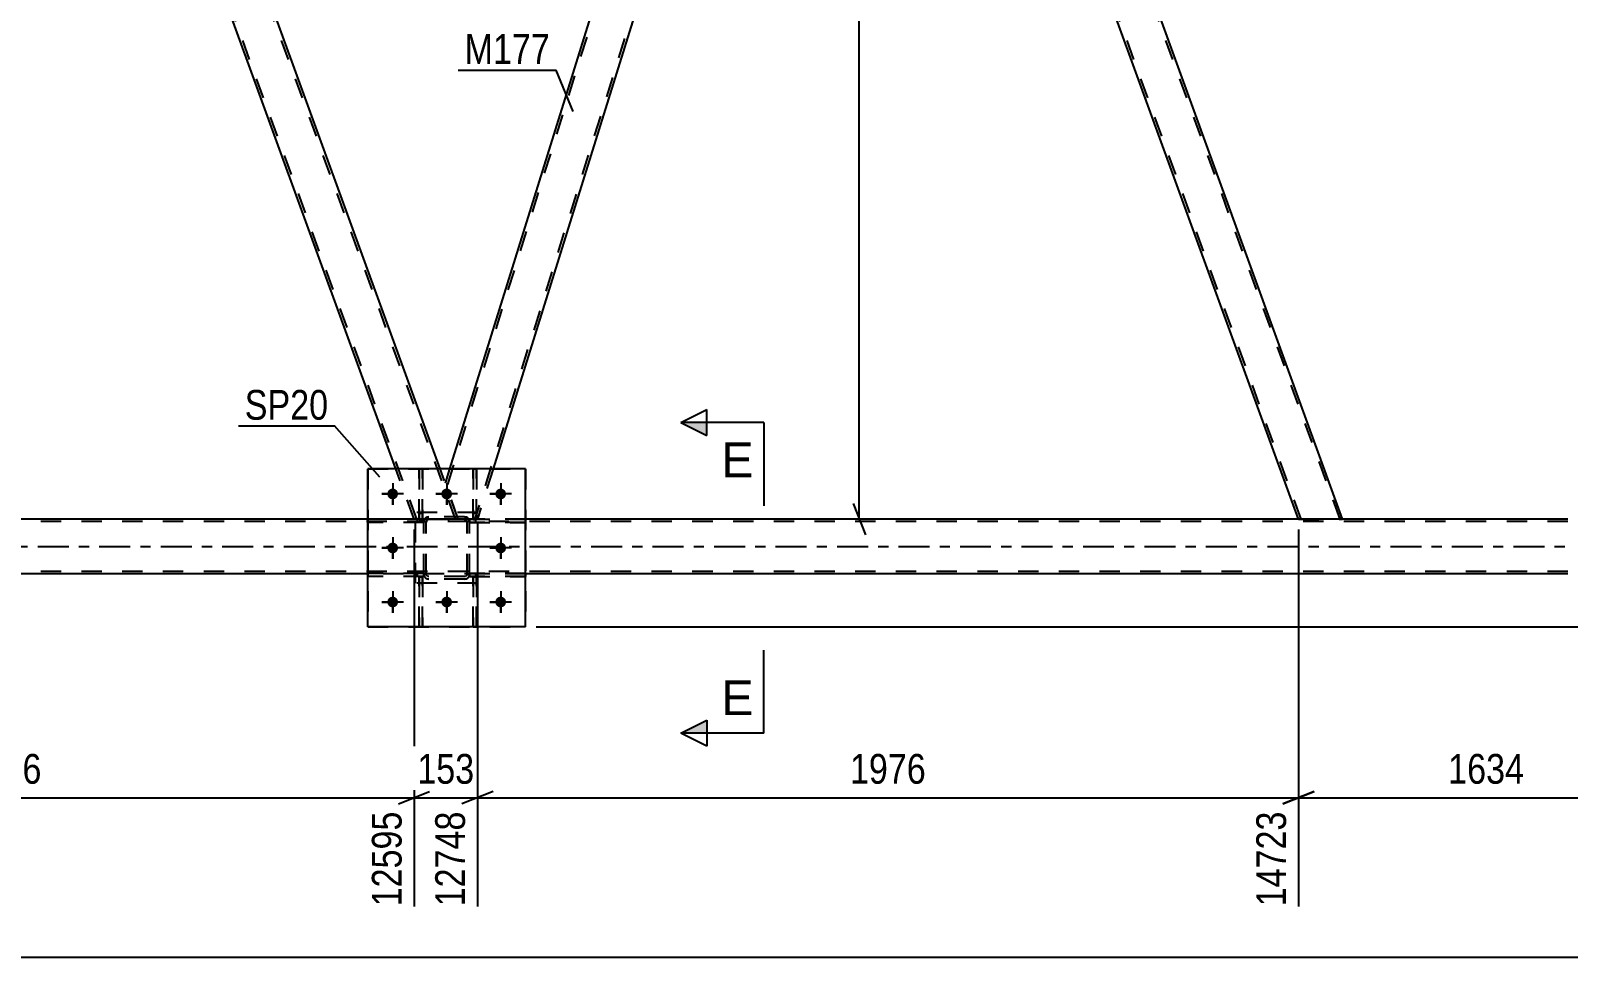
# Model space of a CAD drawing. Header units: millimetres. Extents: x -75 to 766, y -434 to 160.
# Drawn here: x 503.5 to 651.5, y -165.4 to -76.2 of the extents above; entities that cross this region are included whole.
import ezdxf

# ---------------------------------------------------------------- set-up
doc = ezdxf.new("R2010")
doc.units = ezdxf.units.MM
doc.linetypes.add('DXK_LINE_DOT2', pattern=[3.9198, 1.9599, -1.9599])
doc.linetypes.add('DXK_LINE_DOT3', pattern=[5.9187, 2.979, -0.9799, 0.9799, -0.9799])
doc.styles.add('Arial', font='arial.ttf', dxfattribs={"height": 0.2})
doc.styles.add('Arial Narrow', font='ARIALN.TTF', dxfattribs={"height": 0.2})

# ---------------------------------------------------------------- blocks, each defined once
blk = doc.blocks.new('Part-814185074-3653 - 3452')
at = {"color": 7, "linetype": 'DXK_LINE_DOT2'}
for p, q in [((541.37, -123.24), (535.97, -123.24)), ((535.97, -123.24), (535.97, -123.56)), ((541.37, -123.56), (535.97, -123.56)), ((540.77, -123.56), (540.77, -123.24)), ((541.37, -123.56), (541.37, -123.24))]:
    blk.add_line(p, q, dxfattribs=at)
blk = doc.blocks.new('Part-814185074-3635 - 3452')
at = {"color": 7, "linetype": 'DXK_LINE_DOT2'}
for p, q in [((541.37, -128.44), (535.97, -128.44)), ((535.97, -128.76), (535.97, -128.44)), ((541.37, -128.76), (535.97, -128.76)), ((540.77, -128.76), (540.77, -128.44)), ((541.37, -128.44), (541.37, -128.76))]:
    blk.add_line(p, q, dxfattribs=at)
blk = doc.blocks.new('Part-814185074-3796 - 3452')
at = {"color": 7, "linetype": 'DXK_LINE_DOT2'}
for p, q in [((540.92, -133.6), (540.92, -128.77)), ((540.92, -128.77), (541.24, -128.77)), ((540.92, -129.37), (541.24, -129.37)), ((541.24, -128.77), (541.24, -133.6)), ((541.24, -133.6), (540.92, -133.6))]:
    blk.add_line(p, q, dxfattribs=at)
blk = doc.blocks.new('Part-814185074-3631 - 3452')
at = {"color": 2, "linetype": 'Continuous'}
blk.add_line((546.44, -118.4), (546.12, -118.4), dxfattribs=at)
at = {"color": 7, "linetype": 'DXK_LINE_DOT2'}
for p, q in [((546.12, -118.4), (546.12, -123.25)), ((546.44, -123.25), (546.44, -118.4)), ((546.12, -122.65), (546.44, -122.65)), ((546.12, -123.25), (546.44, -123.25))]:
    blk.add_line(p, q, dxfattribs=at)
blk = doc.blocks.new('Part-814185074-3624 - 3452')
at = {"color": 7, "linetype": 'DXK_LINE_DOT2'}
for p, q in [((551.17, -128.44), (545.77, -128.44)), ((545.77, -128.44), (545.77, -128.76)), ((545.77, -128.76), (551.17, -128.76)), ((546.37, -128.76), (546.37, -128.44)), ((551.17, -128.76), (551.17, -128.44))]:
    blk.add_line(p, q, dxfattribs=at)
blk = doc.blocks.new('Part-814185074-3625 - 3452')
at = {"color": 7, "linetype": 'DXK_LINE_DOT2'}
for p, q in [((551.17, -123.24), (545.77, -123.24)), ((545.77, -123.24), (545.77, -123.56)), ((545.77, -123.56), (551.17, -123.56)), ((546.37, -123.56), (546.37, -123.24)), ((551.17, -123.56), (551.17, -123.24))]:
    blk.add_line(p, q, dxfattribs=at)
blk = doc.blocks.new('Part-814185074-3628 - 3452')
at = {"color": 7, "linetype": 'DXK_LINE_DOT2'}
for p, q in [((541.24, -128.77), (540.92, -128.77)), ((540.92, -128.77), (540.92, -133.6)), ((540.92, -129.37), (541.24, -129.37)), ((541.24, -133.6), (541.24, -128.77)), ((540.92, -133.6), (541.24, -133.6))]:
    blk.add_line(p, q, dxfattribs=at)
blk = doc.blocks.new('Part-814185074-3634 - 3452')
at = {"color": 2, "linetype": 'Continuous'}
blk.add_line((541.24, -118.4), (540.92, -118.4), dxfattribs=at)
at = {"color": 7, "linetype": 'DXK_LINE_DOT2'}
for p, q in [((540.92, -118.4), (540.92, -123.25)), ((541.24, -123.25), (541.24, -118.4)), ((540.92, -122.65), (541.24, -122.65)), ((540.92, -123.25), (541.24, -123.25))]:
    blk.add_line(p, q, dxfattribs=at)
blk = doc.blocks.new('Part-814185074-3636 - 3452')
at = {"color": 7, "linetype": 'DXK_LINE_DOT2'}
for p, q in [((541.37, -123.24), (535.97, -123.24)), ((535.97, -123.56), (535.97, -123.24)), ((541.37, -123.56), (535.97, -123.56)), ((540.77, -123.56), (540.77, -123.24)), ((541.37, -123.24), (541.37, -123.56))]:
    blk.add_line(p, q, dxfattribs=at)
blk = doc.blocks.new('Part-814185074-3641 - 3452')
at = {"color": 7, "linetype": 'DXK_LINE_DOT2'}
for p, q in [((545.77, -123.56), (545.77, -123.24)), ((545.77, -123.24), (551.17, -123.24)), ((551.17, -123.56), (545.77, -123.56)), ((546.37, -123.56), (546.37, -123.24)), ((551.17, -123.24), (551.17, -123.56))]:
    blk.add_line(p, q, dxfattribs=at)
blk = doc.blocks.new('Part-814185074-3646 - 3452')
at = {"color": 2, "linetype": 'Continuous'}
for p, q in [((551.17, -118.4), (535.97, -118.4)), ((535.97, -133.6), (535.97, -118.4)), ((551.17, -133.6), (551.17, -118.4)), ((551.17, -133.6), (535.97, -133.6))]:
    blk.add_line(p, q, dxfattribs=at)
blk = doc.blocks.new('Part-814185074-3647 - 3452')
at = {"color": 7, "linetype": 'DXK_LINE_DOT2'}
for p, q in [((535.97, -118.4), (551.17, -118.4)), ((535.97, -118.4), (535.97, -133.6)), ((551.17, -118.4), (551.17, -133.6)), ((535.97, -133.6), (551.17, -133.6))]:
    blk.add_line(p, q, dxfattribs=at)
blk = doc.blocks.new('Part-814185074-3648 - 3452')
at = {"color": 7, "linetype": 'DXK_LINE_DOT2'}
for p, q in [((545.77, -128.76), (545.77, -128.44)), ((545.77, -128.44), (551.17, -128.44)), ((551.17, -128.76), (545.77, -128.76)), ((546.37, -128.76), (546.37, -128.44)), ((551.17, -128.44), (551.17, -128.76))]:
    blk.add_line(p, q, dxfattribs=at)
blk = doc.blocks.new('Part-814185074-3668 - 3452')
at = {"color": 2, "linetype": 'Continuous'}
for p, q in [((500.57, -2), (496.31, -2)), ((542.94, -118.4), (500.57, -2)), ((538.68, -118.4), (497.86, -6.25))]:
    blk.add_line(p, q, dxfattribs=at)
at = {"color": 7, "linetype": 'DXK_LINE_DOT2'}
for p, q in [((496.31, -2), (497.86, -6.25)), ((540.69, -123.22), (496.57, -2)), ((544.43, -123.22), (500.31, -2)), ((540.43, -123.22), (538.68, -118.4)), ((544.69, -123.22), (542.94, -118.4)), ((544.69, -123.22), (540.43, -123.22))]:
    blk.add_line(p, q, dxfattribs=at)
blk = doc.blocks.new('Part-814185074-3683 - 3452')
at = {"color": 7, "linetype": 'DXK_LINE_DOT2'}
for p, q in [((580.38, -2), (543.56, -120.12)), ((582.86, -5.88), (546.28, -123.22)), ((543.84, -118.4), (543.42, -119.75)), ((548.03, -118.4), (546.53, -123.22)), ((544.69, -123.22), (543.42, -119.75)), ((546.53, -123.22), (544.69, -123.22))]:
    blk.add_line(p, q, dxfattribs=at)
at = {"color": 2, "linetype": 'Continuous'}
for p, q in [((580.13, -2), (543.84, -118.4)), ((581.45, -2), (580.13, -2)), ((582.99, -6.25), (581.45, -2)), ((582.99, -6.25), (548.03, -118.4))]:
    blk.add_line(p, q, dxfattribs=at)
blk = doc.blocks.new('Part-814185074-3693 - 3452')
at = {"color": 2, "linetype": 'Continuous'}
for p, q in [((585.7, -2), (581.45, -2)), ((629.82, -123.22), (585.7, -2)), ((625.57, -123.22), (582.99, -6.25))]:
    blk.add_line(p, q, dxfattribs=at)
at = {"color": 7, "linetype": 'DXK_LINE_DOT2'}
for p, q in [((581.45, -2), (582.99, -6.25)), ((625.82, -123.22), (581.7, -2)), ((629.57, -123.22), (585.45, -2)), ((625.57, -123.22), (629.82, -123.22))]:
    blk.add_line(p, q, dxfattribs=at)
blk = doc.blocks.new('Part-814185074-3715 - 3452')
at = {"color": 7, "linetype": 'DXK_LINE_DOT2'}
for p, q in [((546.57, -122.6), (540.57, -122.6)), ((540.57, -129.4), (540.57, -122.6)), ((546.57, -129.4), (546.57, -122.6)), ((546.57, -129.4), (540.57, -129.4))]:
    blk.add_line(p, q, dxfattribs=at)
blk = doc.blocks.new('Part-814185074-3716 - 3452')
at = {"color": 7, "linetype": 'DXK_LINE_DOT2'}
for p, q in [((546.57, -122.6), (540.57, -122.6)), ((540.57, -129.4), (540.57, -122.6)), ((546.57, -129.4), (546.57, -122.6)), ((546.57, -129.4), (540.57, -129.4))]:
    blk.add_line(p, q, dxfattribs=at)
blk = doc.blocks.new('Part-814185074-3717 - 3452')
at = {"color": 7, "linetype": 'DXK_LINE_DOT2'}
for p, q in [((541.37, -123.48), (541.41, -123.3)), ((541.41, -123.3), (541.37, -123.48)), ((541.37, -128.52), (541.37, -123.48)), ((541.61, -123.48), (541.63, -123.39)), ((541.61, -128.52), (541.61, -123.48)), ((541.63, -123.39), (541.68, -123.31)), ((541.67, -123.04), (541.85, -123)), ((541.85, -123), (541.67, -123.04)), ((541.68, -123.31), (541.76, -123.26)), ((541.76, -123.26), (541.85, -123.24)), ((545.29, -123), (541.85, -123)), ((541.85, -123.24), (545.29, -123.24)), ((545.29, -123), (545.47, -123.04)), ((545.47, -123.04), (545.29, -123)), ((545.29, -123.24), (545.38, -123.26)), ((545.38, -123.26), (545.46, -123.31)), ((545.46, -123.31), (545.51, -123.39)), ((545.51, -123.39), (545.53, -123.48)), ((545.53, -128.52), (545.53, -123.48)), ((545.73, -123.3), (545.77, -123.48)), ((545.77, -123.48), (545.73, -123.3)), ((545.77, -128.52), (545.77, -123.48)), ((541.41, -128.71), (541.37, -128.52)), ((541.37, -128.52), (541.41, -128.71)), ((541.63, -128.62), (541.61, -128.52)), ((541.68, -128.69), (541.63, -128.62)), ((541.76, -128.75), (541.68, -128.69)), ((541.85, -128.76), (541.76, -128.75)), ((545.29, -128.76), (541.85, -128.76)), ((545.38, -128.75), (545.29, -128.76)), ((545.46, -128.69), (545.38, -128.75)), ((545.51, -128.62), (545.46, -128.69)), ((545.53, -128.52), (545.51, -128.62)), ((545.77, -128.52), (545.73, -128.71)), ((545.73, -128.71), (545.77, -128.52)), ((541.85, -129), (541.67, -128.97)), ((541.67, -128.97), (541.85, -129)), ((545.29, -129), (541.85, -129)), ((545.47, -128.97), (545.29, -129)), ((545.29, -129), (545.47, -128.97))]:
    blk.add_line(p, q, dxfattribs=at)
at = {"color": 7, "linetype": 'DXK_LINE_DOT3'}
blk.add_line((543.57, -126), (543.57, -126), dxfattribs=at)
at = {"color": 7, "linetype": 'DXK_LINE_DOT2'}
for centre, start, end in [((541.85, -123.48), 112.5, 157.5), ((541.85, -123.48), 112.5, 157.5), ((545.29, -123.48), 22.5, 67.5), ((545.29, -123.48), 22.5, 67.5), ((541.85, -128.52), 202.5, 247.5), ((541.85, -128.52), 202.5, 247.5), ((545.29, -128.52), 292.5, 337.5), ((545.29, -128.52), 292.5, 337.5)]:
    blk.add_arc(centre, 0.48, start, end, dxfattribs=at)
blk = doc.blocks.new('Part-814185074-3723 - 3452')
at = {"color": 7, "linetype": 'DXK_LINE_DOT2'}
for p, q in [((651.49, -123.46), (36.63, -123.46)), ((551.17, -123.22), (535.97, -123.22)), ((651.49, -128.26), (36.63, -128.26)), ((551.17, -128.5), (535.97, -128.5))]:
    blk.add_line(p, q, dxfattribs=at)
at = {"color": 2, "linetype": 'Continuous'}
for p, q in [((535.97, -123.22), (380.9, -123.22)), ((651.49, -123.22), (551.17, -123.22)), ((535.97, -128.5), (380.9, -128.5)), ((651.49, -128.5), (551.17, -128.5))]:
    blk.add_line(p, q, dxfattribs=at)
at = {"color": 7, "linetype": 'DXK_LINE_DOT3'}
blk.add_line((36.63, -125.86), (651.49, -125.86), dxfattribs=at)
blk = doc.blocks.new('Part-814185074-3753 - 3452')
at = {"color": 7, "linetype": 'DXK_LINE_DOT2'}
for p, q in [((541.37, -128.44), (535.97, -128.44)), ((535.97, -128.44), (535.97, -128.76)), ((541.37, -128.76), (535.97, -128.76)), ((540.77, -128.76), (540.77, -128.44)), ((541.37, -128.76), (541.37, -128.44))]:
    blk.add_line(p, q, dxfattribs=at)
blk = doc.blocks.new('Part-814185074-3775 - 3452')
at = {"color": 7, "linetype": 'DXK_LINE_DOT2'}
for p, q in [((541.37, -123.48), (541.41, -123.3)), ((541.41, -123.3), (541.37, -123.48)), ((541.37, -128.52), (541.37, -123.48)), ((541.61, -123.48), (541.63, -123.39)), ((541.61, -128.52), (541.61, -123.48)), ((541.63, -123.39), (541.68, -123.31)), ((541.67, -123.04), (541.85, -123)), ((541.85, -123), (541.67, -123.04)), ((541.68, -123.31), (541.76, -123.26)), ((541.76, -123.26), (541.85, -123.24)), ((545.29, -123), (541.85, -123)), ((541.85, -123.24), (545.29, -123.24)), ((545.29, -123), (545.47, -123.04)), ((545.47, -123.04), (545.29, -123)), ((545.29, -123.24), (545.38, -123.26)), ((545.38, -123.26), (545.46, -123.31)), ((545.46, -123.31), (545.51, -123.39)), ((545.51, -123.39), (545.53, -123.48)), ((545.53, -128.52), (545.53, -123.48)), ((545.73, -123.3), (545.77, -123.48)), ((545.77, -123.48), (545.73, -123.3)), ((545.77, -128.52), (545.77, -123.48)), ((541.41, -128.71), (541.37, -128.52)), ((541.37, -128.52), (541.41, -128.71)), ((541.63, -128.62), (541.61, -128.52)), ((541.68, -128.69), (541.63, -128.62)), ((541.76, -128.75), (541.68, -128.69)), ((541.85, -128.76), (541.76, -128.75)), ((545.29, -128.76), (541.85, -128.76)), ((545.38, -128.75), (545.29, -128.76)), ((545.46, -128.69), (545.38, -128.75)), ((545.51, -128.62), (545.46, -128.69)), ((545.53, -128.52), (545.51, -128.62)), ((545.77, -128.52), (545.73, -128.71)), ((545.73, -128.71), (545.77, -128.52)), ((541.85, -129), (541.67, -128.97)), ((541.67, -128.97), (541.85, -129)), ((545.29, -129), (541.85, -129)), ((545.47, -128.97), (545.29, -129)), ((545.29, -129), (545.47, -128.97))]:
    blk.add_line(p, q, dxfattribs=at)
at = {"color": 7, "linetype": 'DXK_LINE_DOT3'}
blk.add_line((543.57, -126), (543.57, -126), dxfattribs=at)
at = {"color": 7, "linetype": 'DXK_LINE_DOT2'}
for centre, start, end in [((541.85, -123.48), 112.5, 157.5), ((541.85, -123.48), 112.5, 157.5), ((545.29, -123.48), 22.5, 67.5), ((545.29, -123.48), 22.5, 67.5), ((541.85, -128.52), 202.5, 247.5), ((541.85, -128.52), 202.5, 247.5), ((545.29, -128.52), 292.5, 337.5), ((545.29, -128.52), 292.5, 337.5)]:
    blk.add_arc(centre, 0.48, start, end, dxfattribs=at)
blk = doc.blocks.new('Part-814185074-3790 - 3452')
at = {"color": 7, "linetype": 'DXK_LINE_DOT2'}
for p, q in [((540.92, -123.25), (540.92, -118.4)), ((540.92, -118.4), (541.24, -118.4)), ((541.24, -118.4), (541.24, -123.25)), ((540.92, -122.65), (541.24, -122.65)), ((541.24, -123.25), (540.92, -123.25))]:
    blk.add_line(p, q, dxfattribs=at)
blk = doc.blocks.new('Part-814185074-3793 - 3452')
at = {"color": 7, "linetype": 'DXK_LINE_DOT2'}
for p, q in [((546.12, -123.25), (546.12, -118.4)), ((546.12, -118.4), (546.44, -118.4)), ((546.44, -118.4), (546.44, -123.25)), ((546.12, -122.65), (546.44, -122.65)), ((546.44, -123.25), (546.12, -123.25))]:
    blk.add_line(p, q, dxfattribs=at)
blk = doc.blocks.new('Part-814185074-3799 - 3452')
at = {"color": 7, "linetype": 'DXK_LINE_DOT2'}
for p, q in [((546.12, -133.6), (546.12, -128.77)), ((546.12, -128.77), (546.44, -128.77)), ((546.12, -129.37), (546.44, -129.37)), ((546.44, -128.77), (546.44, -133.6)), ((546.44, -133.6), (546.12, -133.6))]:
    blk.add_line(p, q, dxfattribs=at)
blk = doc.blocks.new('Part-814185074-3819 - 3452')
at = {"color": 7, "linetype": 'DXK_LINE_DOT2'}
for p, q in [((546.44, -128.77), (546.12, -128.77)), ((546.12, -128.77), (546.12, -133.6)), ((546.12, -129.37), (546.44, -129.37)), ((546.44, -133.6), (546.44, -128.77)), ((546.12, -133.6), (546.44, -133.6))]:
    blk.add_line(p, q, dxfattribs=at)
blk = doc.blocks.new('Bolt-814185074-3820 - 3452')
at = {"linetype": 'Continuous'}
for points in [[(538.89, -120.8, -1), (537.85, -120.8, -1)], [(544.09, -120.8, -1), (543.05, -120.8, -1)], [(549.29, -120.8, -1), (548.25, -120.8, -1)], [(538.89, -126, -1), (537.85, -126, -1)], [(549.29, -126, -1), (548.25, -126, -1)], [(538.89, -131.2, -1), (537.85, -131.2, -1)], [(544.09, -131.2, -1), (543.05, -131.2, -1)], [(549.29, -131.2, -1), (548.25, -131.2, -1)]]:
    blk.add_hatch(color=1, dxfattribs=at).paths.add_polyline_path(points)
at = {"color": 1, "linetype": 'Continuous'}
for p, q in [((538.37, -119.76), (538.37, -121.84)), ((543.57, -119.76), (543.57, -121.84)), ((548.77, -119.76), (548.77, -121.84)), ((539.41, -120.8), (537.33, -120.8)), ((544.61, -120.8), (542.53, -120.8)), ((549.81, -120.8), (547.73, -120.8)), ((538.37, -124.96), (538.37, -127.04)), ((548.77, -124.96), (548.77, -127.04)), ((539.41, -126), (537.33, -126)), ((549.81, -126), (547.73, -126)), ((538.37, -130.16), (538.37, -132.24)), ((543.57, -130.16), (543.57, -132.24)), ((548.77, -130.16), (548.77, -132.24)), ((539.41, -131.2), (537.33, -131.2)), ((544.61, -131.2), (542.53, -131.2)), ((549.81, -131.2), (547.73, -131.2))]:
    blk.add_line(p, q, dxfattribs=at)
blk = doc.blocks.new('Bolt-814185074-3821 - 3452')
at = {"color": 1, "linetype": 'Continuous'}
for p, q in [((538.37, -119.76), (538.37, -120.46)), ((543.57, -119.76), (543.57, -120.46)), ((548.77, -119.76), (548.77, -120.46)), ((537.33, -120.8), (538.02, -120.8)), ((538.37, -121.84), (538.37, -121.15)), ((539.41, -120.8), (538.72, -120.8)), ((542.53, -120.8), (543.22, -120.8)), ((543.57, -121.84), (543.57, -121.15)), ((544.61, -120.8), (543.92, -120.8)), ((547.73, -120.8), (548.42, -120.8)), ((548.77, -121.84), (548.77, -121.15)), ((549.81, -120.8), (549.12, -120.8)), ((538.37, -124.96), (538.37, -125.66)), ((548.77, -124.96), (548.77, -125.66)), ((537.33, -126), (538.02, -126)), ((538.37, -127.04), (538.37, -126.35)), ((539.41, -126), (538.72, -126)), ((547.73, -126), (548.42, -126)), ((548.77, -127.04), (548.77, -126.35)), ((549.81, -126), (549.12, -126)), ((538.37, -130.16), (538.37, -130.86)), ((543.57, -130.16), (543.57, -130.86)), ((548.77, -130.16), (548.77, -130.86)), ((537.33, -131.2), (538.02, -131.2)), ((538.37, -132.24), (538.37, -131.55)), ((539.41, -131.2), (538.72, -131.2)), ((542.53, -131.2), (543.22, -131.2)), ((543.57, -132.24), (543.57, -131.55)), ((544.61, -131.2), (543.92, -131.2)), ((547.73, -131.2), (548.42, -131.2)), ((548.77, -132.24), (548.77, -131.55)), ((549.81, -131.2), (549.12, -131.2))]:
    blk.add_line(p, q, dxfattribs=at)
blk = doc.blocks.new('StraightDimension-814185074-4886 - 3452')
at = {"color": 7, "linetype": 'Continuous'}
for p, q in [((678.27, -1.5), (677.07, 1.5)), ((641.73, 0), (680.07, 0)), ((677.67, -125.86), (677.67, 0)), ((677.07, -124.36), (678.27, -127.36)), ((663.35, -125.86), (680.07, -125.86))]:
    blk.add_line(p, q, dxfattribs=at)
at = {"color": 0}
blk.add_wipeout([(676.92, -58.67), (672.72, -58.67), (672.72, -67.19), (676.92, -67.19)], dxfattribs=at)
at = {"color": 3, "style": 'Arial Narrow'}
blk.add_text('3147', height=2.863, rotation=90.0002, dxfattribs=at).set_placement((676.32, -66.59))
blk = doc.blocks.new('StraightDimension-814185074-4674 - 3452')
at = {"color": 7, "linetype": 'Continuous'}
for p, q in [((461.4, -124.22), (461.4, -160.48)), ((540.43, -124.22), (540.43, -160.48)), ((462.9, -149.43), (459.9, -150.63)), ((538.93, -150.63), (541.93, -149.43)), ((461.4, -150.03), (540.43, -150.03))]:
    blk.add_line(p, q, dxfattribs=at)
at = {"color": 0}
blk.add_wipeout([(505.17, -149.28), (505.17, -145.08), (496.66, -145.08), (496.66, -149.28)], dxfattribs=at)
at = {"color": 3, "style": 'Arial Narrow'}
blk.add_text('1976', height=2.863, dxfattribs=at).set_placement((497.26, -148.68))
at = {"color": 0, "linetype": 'Continuous'}
blk.add_wipeout([(539.83, -150.73), (535.63, -150.73), (535.63, -161.08), (539.83, -161.08)], dxfattribs=at)
at = {"color": 3, "linetype": 'Continuous', "style": 'Arial Narrow'}
blk.add_text('12595', height=2.863, rotation=90.0002, dxfattribs=at).set_placement((539.23, -160.48))
blk = doc.blocks.new('StraightDimension-814185074-4540 - 3452')
at = {"color": 7, "linetype": 'Continuous'}
blk.add_line((-0.64, -165.37), (662.35, -165.37), dxfattribs=at)
blk = doc.blocks.new('StraightDimension-814185074-4650 - 3452')
at = {"color": 7, "linetype": 'Continuous'}
for p, q in [((540.43, -124.22), (540.43, -160.48)), ((546.53, -124.22), (546.53, -160.48)), ((538.93, -150.63), (541.93, -149.43)), ((548.03, -149.43), (545.03, -150.63)), ((540.43, -150.03), (546.53, -150.03))]:
    blk.add_line(p, q, dxfattribs=at)
at = {"color": 0}
blk.add_wipeout([(546.82, -149.28), (546.82, -145.08), (540.14, -145.08), (540.14, -149.28)], dxfattribs=at)
at = {"color": 0, "linetype": 'Continuous'}
blk.add_wipeout([(545.93, -150.73), (541.73, -150.73), (541.73, -161.08), (545.93, -161.08)], dxfattribs=at)
at = {"color": 3, "style": 'Arial Narrow'}
blk.add_text('153', height=2.863, dxfattribs=at).set_placement((540.74, -148.68))
at = {"color": 3, "linetype": 'Continuous', "style": 'Arial Narrow'}
blk.add_text('12748', height=2.863, rotation=90.0002, dxfattribs=at).set_placement((545.33, -160.48))
blk = doc.blocks.new('StraightDimension-814185074-4529 - 3452')
at = {"color": 7, "linetype": 'Continuous'}
for p, q in [((640.09, -3), (640.09, -72.81)), ((661.71, -122.22), (661.71, -67.56)), ((641.59, -69.81), (638.59, -71.01)), ((640.09, -70.41), (661.71, -70.41)), ((660.21, -71.01), (663.21, -69.81))]:
    blk.add_line(p, q, dxfattribs=at)
at = {"color": 0}
blk.add_wipeout([(655.15, -69.66), (655.15, -65.46), (646.64, -65.46), (646.64, -69.66)], dxfattribs=at)
at = {"color": 3, "style": 'Arial Narrow'}
blk.add_text('1271', height=2.863, dxfattribs=at).set_placement((647.24, -69.06))
blk = doc.blocks.new('StraightDimension-814185074-4607 - 3452')
at = {"color": 7, "linetype": 'Continuous'}
for p, q in [((625.57, -124.22), (625.57, -160.48)), ((661.71, -129.5), (661.71, -160.48)), ((627.07, -149.43), (624.07, -150.63)), ((660.21, -150.63), (663.21, -149.43)), ((625.57, -150.03), (661.71, -150.03))]:
    blk.add_line(p, q, dxfattribs=at)
at = {"color": 0}
blk.add_wipeout([(647.89, -149.28), (647.89, -145.08), (639.38, -145.08), (639.38, -149.28)], dxfattribs=at)
at = {"color": 3, "style": 'Arial Narrow'}
blk.add_text('1634', height=2.863, dxfattribs=at).set_placement((639.98, -148.68))
at = {"color": 0, "linetype": 'Continuous'}
blk.add_wipeout([(661.11, -150.73), (656.91, -150.73), (656.91, -161.08), (661.11, -161.08)], dxfattribs=at)
at = {"color": 3, "linetype": 'Continuous', "style": 'Arial Narrow'}
blk.add_text('16357', height=2.863, rotation=90.0002, dxfattribs=at).set_placement((660.51, -160.48))
blk = doc.blocks.new('StraightDimension-814185074-4626 - 3452')
at = {"color": 7, "linetype": 'Continuous'}
for p, q in [((546.53, -124.22), (546.53, -160.48)), ((625.57, -124.22), (625.57, -160.48)), ((548.03, -149.43), (545.03, -150.63)), ((624.07, -150.63), (627.07, -149.43)), ((546.53, -150.03), (625.57, -150.03))]:
    blk.add_line(p, q, dxfattribs=at)
at = {"color": 0}
blk.add_wipeout([(590.31, -149.28), (590.31, -145.08), (581.79, -145.08), (581.79, -149.28)], dxfattribs=at)
at = {"color": 3, "style": 'Arial Narrow'}
blk.add_text('1976', height=2.863, dxfattribs=at).set_placement((582.39, -148.68))
at = {"color": 0, "linetype": 'Continuous'}
blk.add_wipeout([(624.97, -150.73), (620.77, -150.73), (620.77, -161.08), (624.97, -161.08)], dxfattribs=at)
at = {"color": 3, "linetype": 'Continuous', "style": 'Arial Narrow'}
blk.add_text('14723', height=2.863, rotation=90.0002, dxfattribs=at).set_placement((624.37, -160.48))
blk = doc.blocks.new('StraightDimension-814185074-5148 - 3452')
at = {"color": 7, "linetype": 'Continuous'}
for p, q in [((583.89, -3.5), (582.69, -0.5)), ((602.67, -2), (580.44, -2)), ((583.29, -123.22), (583.29, -2)), ((582.69, -121.72), (583.89, -124.72)), ((601.81, -123.22), (580.44, -123.22))]:
    blk.add_line(p, q, dxfattribs=at)
at = {"color": 0}
blk.add_wipeout([(582.54, -58.35), (578.34, -58.35), (578.34, -66.87), (582.54, -66.87)], dxfattribs=at)
at = {"color": 3, "style": 'Arial Narrow'}
blk.add_text('3031', height=2.863, rotation=90.0002, dxfattribs=at).set_placement((581.94, -66.27))
blk = doc.blocks.new('StraightDimension-814185074-10425 - 3452')
at = {"color": 7, "linetype": 'Continuous'}
for p, q in [((686.32, 9.3), (685.12, 12.3)), ((638.33, 10.8), (688.12, 10.8)), ((685.72, -133.6), (685.72, 10.8)), ((685.12, -132.1), (686.32, -135.1)), ((552.17, -133.6), (688.12, -133.6))]:
    blk.add_line(p, q, dxfattribs=at)
at = {"color": 0}
blk.add_wipeout([(684.97, -57.15), (680.77, -57.15), (680.77, -65.66), (684.97, -65.66)], dxfattribs=at)
at = {"color": 3, "style": 'Arial Narrow'}
blk.add_text('3610', height=2.863, rotation=90.0002, dxfattribs=at).set_placement((684.37, -65.06))
blk = doc.blocks.new('Mark-814185074-3642 - 3452')
at = {"color": 0}
blk.add_wipeout([(532.17, -113.66), (532.17, -110.66), (524.13, -110.66), (524.13, -113.66)], dxfattribs=at)
blk.add_wipeout([(532.17, -113.66), (532.17, -110.66), (524.13, -110.66), (524.13, -113.66)], dxfattribs=at)
at = {"color": 30, "linetype": 'Continuous'}
for p in [(523.53, -114.26), (537.12, -119.2)]:
    blk.add_line(p, (532.77, -114.26), dxfattribs=at)
at = {"color": 3, "style": 'Arial Narrow'}
blk.add_text('SP20', height=2.863, dxfattribs=at).set_placement((524.13, -113.66))
blk = doc.blocks.new('Mark-814185074-3679 - 3452')
at = {"color": 0}
blk.add_wipeout([(553.51, -79.43), (553.51, -76.43), (545.29, -76.43), (545.29, -79.43)], dxfattribs=at)
blk.add_wipeout([(553.51, -79.43), (553.51, -76.43), (545.29, -76.43), (545.29, -79.43)], dxfattribs=at)
at = {"color": 30, "linetype": 'Continuous'}
for p in [(544.69, -80.03), (555.73, -84)]:
    blk.add_line(p, (554.11, -80.03), dxfattribs=at)
at = {"color": 3, "style": 'Arial Narrow'}
blk.add_text('M177', height=2.863, dxfattribs=at).set_placement((545.29, -79.43))
blk = doc.blocks.new('SectionMark-814185074-5195 - 3452')
at = {"linetype": 'Continuous'}
for points in [[(568.61, -113.94), (568.61, -115.19), (566.11, -113.94)], [(568.61, -142.58), (568.61, -143.83), (566.11, -143.83)]]:
    blk.add_hatch(color=6, dxfattribs=at).paths.add_polyline_path(points)
at = {"color": 6, "linetype": 'Continuous'}
for p, q in [((566.11, -113.94), (568.61, -112.69)), ((574.11, -113.94), (566.11, -113.94)), ((566.11, -113.94), (568.61, -115.19)), ((568.61, -115.19), (568.61, -112.69)), ((574.11, -113.94), (574.11, -121.94)), ((574.11, -143.83), (574.11, -135.83)), ((566.11, -143.83), (568.61, -142.58)), ((568.61, -142.58), (568.61, -145.08)), ((574.11, -143.83), (566.11, -143.83)), ((568.61, -145.08), (566.11, -143.83))]:
    blk.add_line(p, q, dxfattribs=at)
at = {"color": 0, "linetype": 'Continuous'}
for points in [[(573.11, -119.19), (573.11, -115.69), (570, -115.69), (570, -119.19)], [(573.11, -142.08), (573.11, -138.58), (570, -138.58), (570, -142.08)]]:
    blk.add_wipeout(points, dxfattribs=at)
at = {"color": 3, "linetype": 'Continuous', "style": 'Arial'}
for p in [(570, -119.19), (570, -142.08)]:
    blk.add_text('E', height=3.34, dxfattribs=at).set_placement(p)

msp = doc.modelspace()

# ---------------------------------------------------------------- block references
for name in ['Part-814185074-3668 - 3452', 'Part-814185074-3683 - 3452', 'Part-814185074-3693 - 3452', 'Part-814185074-3646 - 3452', 'Part-814185074-3647 - 3452', 'Part-814185074-3634 - 3452', 'Part-814185074-3790 - 3452', 'Part-814185074-3631 - 3452', 'Part-814185074-3793 - 3452', 'Bolt-814185074-3820 - 3452', 'Bolt-814185074-3821 - 3452', 'Part-814185074-3715 - 3452', 'Part-814185074-3716 - 3452', 'Part-814185074-3723 - 3452', 'Part-814185074-3653 - 3452', 'Part-814185074-3636 - 3452', 'Part-814185074-3717 - 3452', 'Part-814185074-3775 - 3452', 'Part-814185074-3625 - 3452', 'Part-814185074-3641 - 3452', 'Part-814185074-3635 - 3452', 'Part-814185074-3753 - 3452', 'Part-814185074-3624 - 3452', 'Part-814185074-3648 - 3452', 'Part-814185074-3796 - 3452', 'Part-814185074-3628 - 3452', 'Part-814185074-3799 - 3452', 'Part-814185074-3819 - 3452']:
    msp.add_blockref(name, (0, 0))

# ---------------------------------------------------------------- next in the draw order: block references
for name in ['StraightDimension-814185074-4886 - 3452', 'StraightDimension-814185074-4674 - 3452']:
    msp.add_blockref(name, (0, 0))

# ---------------------------------------------------------------- next in the draw order: block references
msp.add_blockref('StraightDimension-814185074-4540 - 3452', (0, 0))

# ---------------------------------------------------------------- next in the draw order: block references
for name in ['StraightDimension-814185074-4529 - 3452', 'Mark-814185074-3642 - 3452', 'StraightDimension-814185074-4650 - 3452', 'StraightDimension-814185074-4607 - 3452']:
    msp.add_blockref(name, (0, 0))

# ---------------------------------------------------------------- next in the draw order: block references
msp.add_blockref('StraightDimension-814185074-4626 - 3452', (0, 0))

# ---------------------------------------------------------------- next in the draw order: block references
msp.add_blockref('StraightDimension-814185074-5148 - 3452', (0, 0))

# ---------------------------------------------------------------- next in the draw order: block references
msp.add_blockref('StraightDimension-814185074-10425 - 3452', (0, 0))

# ---------------------------------------------------------------- next in the draw order: block references
for name in ['Mark-814185074-3679 - 3452', 'SectionMark-814185074-5195 - 3452']:
    msp.add_blockref(name, (0, 0))

doc.saveas('drawing.dxf')
